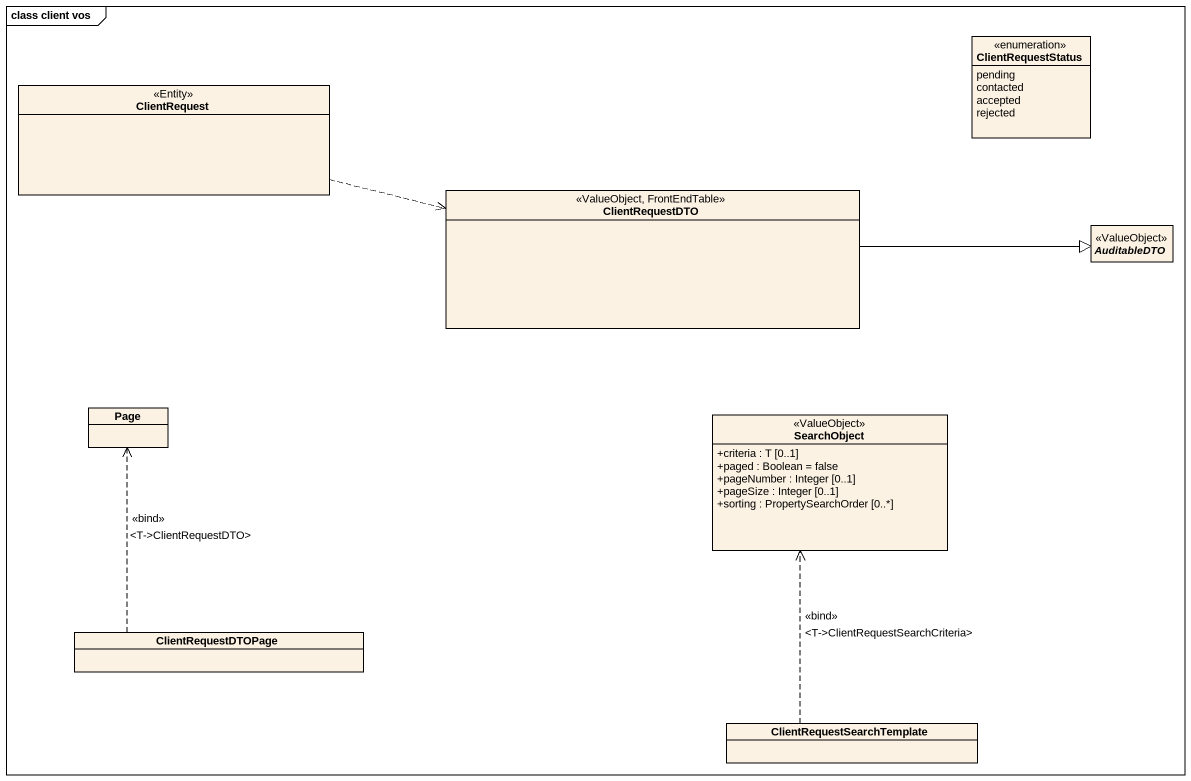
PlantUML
@startuml
mainframe class client vos
hide circle
hide empty members
skinparam classAttributeIconSize 0
enum ClientRequestStatus {
  pending
  contacted
  accepted
  rejected
}
class ClientRequest <<Entity>>
class ClientRequestDTO <<ValueObject, FrontEndTable>>
abstract class AuditableDTO <<ValueObject>>
class "Page" as Page_
class SearchObject <<ValueObject>> {
  +criteria : T [0..1]
  +paged : Boolean = false
  +pageNumber : Integer [0..1]
  +pageSize : Integer [0..1]
  +sorting : PropertySearchOrder [0..*]
}
class ClientRequestDTOPage
class ClientRequestSearchTemplate
ClientRequest .right.> ClientRequestDTO
ClientRequestDTO -right-|> AuditableDTO
ClientRequestDTOPage .up.> Page_ : <<bind>>\n<T->ClientRequestDTO>
ClientRequestSearchTemplate .up.> SearchObject : <<bind>>\n<T->ClientRequestSearchCriteria>
@enduml
